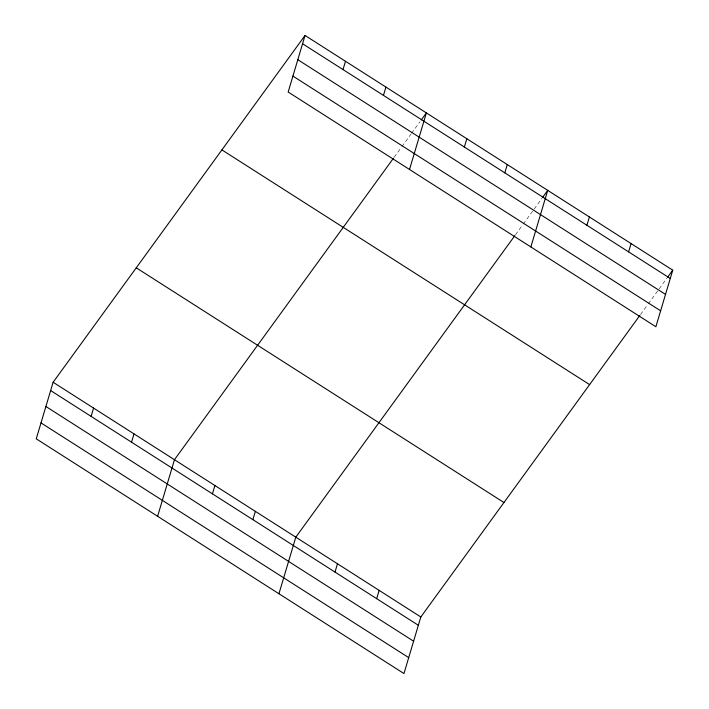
<?xml version="1.0" encoding="UTF-8"?>
<svg xmlns="http://www.w3.org/2000/svg" width="709" height="709" viewBox="0 0 709 709"><rect width="100%" height="100%" fill="white"/><g stroke="black" fill="none" stroke-linecap="round" stroke-linejoin="round"><path stroke-width="0.53" stroke-dasharray="3.54 2.66" d="M394.16 157.265L401.25 147.507M401.897 146.621L410.919 134.196M411.557 133.31L419.941 121.78M515.505 234.723L522.586 224.966M523.233 224.079L541.924 198.352M640.519 314.53L647.609 304.773M648.256 303.886L666.939 278.158"/><path stroke-width="1.06" d="M305.038 35.45L288.173 92.019L655.878 326.743L672.744 270.173L305.038 35.45L53.122 382.257L36.256 438.827L403.962 673.55L420.827 616.981L639.872 315.416M91.098 416.378L93.57 408.074M131.546 442.194L134.019 433.899M157.602 516.285L174.467 459.716L393.513 158.151M212.434 493.836L214.916 485.532M343.014 69.571L345.487 61.266M252.883 519.653L255.355 511.357M383.463 95.387L385.935 87.092M278.938 593.743L295.804 537.174L514.858 235.61M409.518 169.478L426.384 112.908L421.226 120.007M335.002 572.074L337.475 563.779M464.351 147.029L466.832 138.725M376.674 598.68L379.147 590.375M504.799 172.845L507.281 164.55M530.855 246.936L547.72 190.367L542.571 197.465M586.919 225.267L589.401 216.963M628.591 251.872L631.072 243.568M667.586 277.263L672.744 270.173M302.566 43.754L670.271 278.469M297.815 59.68L665.521 294.403M292.923 76.093L660.628 310.817M221.908 149.9L589.604 384.615M136.252 267.807L503.957 502.53M53.122 382.257L420.827 616.981M50.649 390.562L418.345 625.276M45.899 406.487L413.604 641.211M41.007 422.901L408.703 657.624"/></g></svg>
